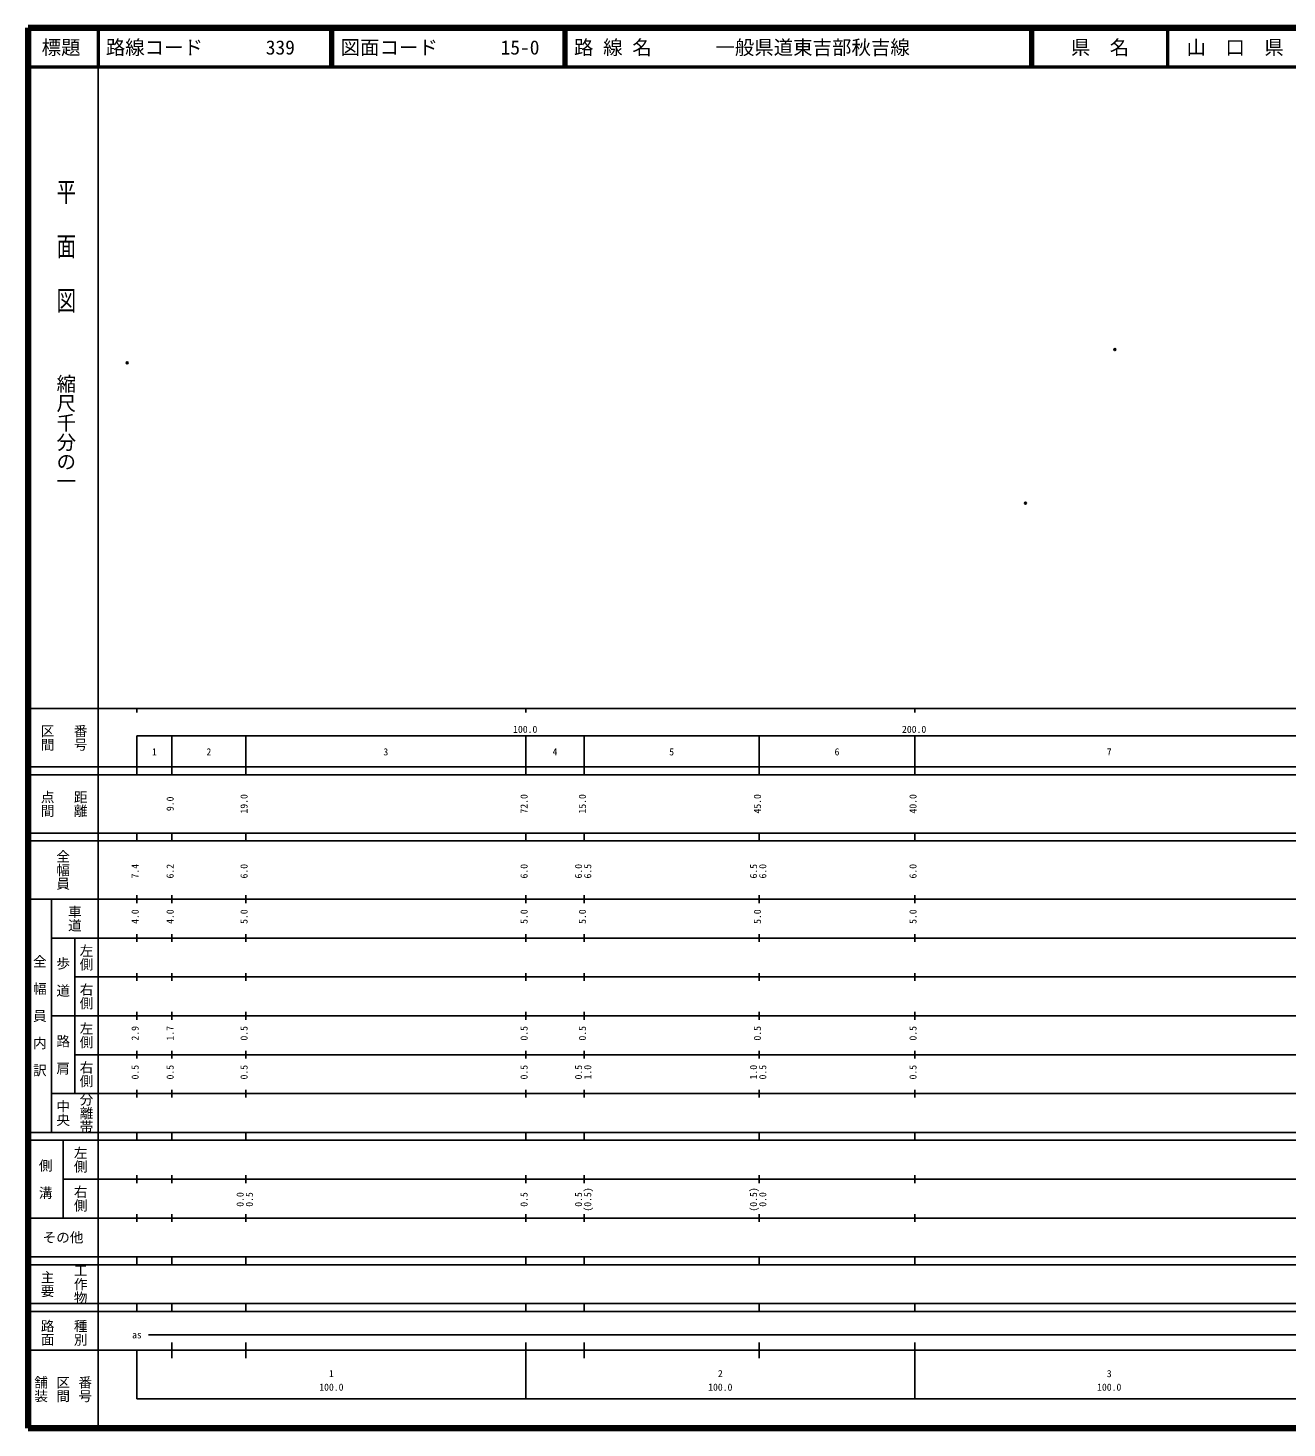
# Model space of a CAD drawing. Units: millimetres on the paper. Extents: x 40 to 680, y 20 to 380.
# Drawn here: x 40 to 363.7, y 20 to 380 of the extents above; entities that cross this region are included whole.
import ezdxf
from ezdxf.enums import TextEntityAlignment as Align

# ---------------------------------------------------------------- set-up
doc = ezdxf.new("R2010")
doc.units = ezdxf.units.MM
doc.header["$PDMODE"] = 32
doc.header["$PDSIZE"] = 0.5
doc.layers.add('M-OTRS', color=6, linetype='Continuous')
doc.layers.add('M-TTL-TXT', color=7, linetype='Continuous')
for name, color, linetype, lineweight in [('M-TTL', 2, 'Continuous', 140), ('M-TTL-BAND', 7, 'Continuous', 25), ('M-TTL-LINE', 7, 'Continuous', 50)]:
    doc.layers.add(name, color=color, linetype=linetype, lineweight=lineweight)
doc.styles.add('@ＭＳ ゴシック', font='')
doc.styles.add('ＭＳ ゴシック', font='')
doc.styles.get('@ＭＳ ゴシック').set_extended_font_data('@MS Gothic')
doc.styles.get('ＭＳ ゴシック').set_extended_font_data('MS Gothic')

msp = doc.modelspace()

# ---------------------------------------------------------------- linework, layer by layer
at = {"layer": 'M-OTRS'}
for p in [(319.472, 297.319), (65.508, 293.904), (296.448, 257.812)]:
    msp.add_point(p, dxfattribs=at)
at = {"layer": 'M-TTL'}
for p, q in [((40, 380), (40, 20)), ((680, 380), (40, 380)), ((40, 20), (680, 20))]:
    msp.add_line(p, q, dxfattribs=at)
at = {"layer": 'M-TTL-BAND'}
for p, q in [((58, 370), (58, 20)), ((40, 205), (579, 205)), ((68, 205), (68, 204)), ((168, 205), (168, 204)), ((268, 205), (268, 204)), ((68, 198), (579, 198)), ((68, 198), (68, 188)), ((77, 188), (77, 198)), ((96, 188), (96, 198)), ((168, 188), (168, 198)), ((183, 188), (183, 198)), ((228, 188), (228, 198)), ((268, 188), (268, 198)), ((40, 190), (579, 190)), ((40, 188), (579, 188)), ((40, 173), (579, 173)), ((68, 171), (68, 173)), ((77, 171), (77, 173)), ((96, 171), (96, 173)), ((168, 171), (168, 173)), ((183, 171), (183, 173)), ((228, 171), (228, 173)), ((268, 171), (268, 173)), ((40, 171), (579, 171)), ((40, 156), (579, 156)), ((46, 96), (46, 156)), ((68, 155), (68, 157)), ((77, 155), (77, 157)), ((96, 155), (96, 157)), ((168, 155), (168, 157)), ((183, 155), (183, 157)), ((228, 155), (228, 157)), ((268, 155), (268, 157)), ((46, 146), (579, 146)), ((52, 146), (52, 106)), ((68, 145), (68, 147)), ((77, 145), (77, 147)), ((96, 145), (96, 147)), ((168, 145), (168, 147)), ((183, 145), (183, 147)), ((228, 145), (228, 147)), ((268, 145), (268, 147)), ((68, 135), (68, 137)), ((77, 135), (77, 137)), ((96, 135), (96, 137)), ((168, 135), (168, 137)), ((183, 135), (183, 137)), ((228, 135), (228, 137)), ((268, 135), (268, 137)), ((52, 136), (579, 136)), ((46, 126), (579, 126)), ((68, 125), (68, 127)), ((77, 125), (77, 127)), ((96, 125), (96, 127)), ((168, 125), (168, 127)), ((183, 125), (183, 127)), ((228, 125), (228, 127)), ((268, 125), (268, 127)), ((52, 116), (579, 116)), ((68, 115), (68, 117)), ((77, 115), (77, 117)), ((96, 115), (96, 117)), ((168, 115), (168, 117)), ((183, 115), (183, 117)), ((228, 115), (228, 117)), ((268, 115), (268, 117)), ((46, 106), (579, 106)), ((68, 105), (68, 107)), ((77, 105), (77, 107)), ((96, 105), (96, 107)), ((168, 105), (168, 107)), ((183, 105), (183, 107)), ((228, 105), (228, 107)), ((268, 105), (268, 107)), ((40, 96), (579, 96)), ((40, 94), (579, 94)), ((49, 94), (49, 74)), ((68, 94), (68, 96)), ((77, 94), (77, 96)), ((96, 94), (96, 96)), ((168, 94), (168, 96)), ((183, 94), (183, 96)), ((228, 94), (228, 96)), ((268, 94), (268, 96)), ((49, 84), (579, 84)), ((68, 83), (68, 85)), ((77, 83), (77, 85)), ((96, 83), (96, 85)), ((168, 83), (168, 85)), ((183, 83), (183, 85)), ((228, 83), (228, 85)), ((268, 83), (268, 85)), ((40, 74), (579, 74)), ((68, 73), (68, 75)), ((77, 73), (77, 75)), ((96, 73), (96, 75)), ((168, 73), (168, 75)), ((183, 73), (183, 75)), ((228, 73), (228, 75)), ((268, 73), (268, 75)), ((40, 64), (579, 64)), ((40, 62), (579, 62)), ((68, 62), (68, 64)), ((77, 62), (77, 64)), ((96, 62), (96, 64)), ((168, 62), (168, 64)), ((183, 62), (183, 64)), ((228, 62), (228, 64)), ((268, 62), (268, 64)), ((40, 52), (579, 52)), ((68, 50), (68, 52)), ((77, 50), (77, 52)), ((96, 50), (96, 52)), ((168, 50), (168, 52)), ((183, 50), (183, 52)), ((228, 50), (228, 52)), ((268, 50), (268, 52)), ((40, 50), (579, 50)), ((71, 44), (565, 44)), ((40, 40), (579, 40)), ((68, 40), (68, 27.5)), ((77, 38), (77, 42)), ((96, 38), (96, 42)), ((168, 27.5), (168, 42)), ((183, 38), (183, 42)), ((228, 38), (228, 42)), ((268, 27.5), (268, 42)), ((68, 27.5), (579, 27.5))]:
    msp.add_line(p, q, dxfattribs=at)
at = {"layer": 'M-TTL-LINE'}
for p, q in [((58, 380), (58, 370)), ((117.75, 380), (117.75, 370)), ((118.25, 380), (118.25, 370)), ((177.75, 380), (177.75, 370)), ((178.25, 380), (178.25, 370)), ((297.75, 380), (297.75, 370)), ((298.25, 380), (298.25, 370)), ((333, 380), (333, 370)), ((40, 370), (680, 370))]:
    msp.add_line(p, q, dxfattribs=at)

# ---------------------------------------------------------------- texts
at = {"layer": 'M-TTL-BAND', "style": '@ＭＳ ゴシック', "width": 1.4}
msp.add_text('平  面  図', height=3.666, rotation=270, dxfattribs=at).set_placement((49.777, 306.475), align=Align.MIDDLE_RIGHT)
at = {"layer": 'M-TTL-BAND', "style": '@ＭＳ ゴシック'}
msp.add_text('縮尺千分の一', height=3.666, rotation=270, dxfattribs=at).set_placement((49.777, 261.03), align=Align.MIDDLE_RIGHT)
for s, p in [('区間', (45, 197.5)), ('番号', (53.5, 197.5)), ('点間', (45, 180.5)), ('距離', (53.5, 180.5)), ('全幅員', (49, 163.5)), ('車道', (52, 151)), ('左側', (55, 141)), ('全\u3000幅\u3000員\u3000内\u3000訳', (43, 126)), ('歩\u3000道', (49, 136)), ('右側', (55, 131)), ('左側', (55, 121)), ('路\u3000肩', (49, 116)), ('右側', (55, 111)), ('分離帯', (55, 101)), ('中央', (49, 101)), ('左側', (53.5, 89)), ('側\u3000溝', (44.5, 84)), ('右側', (53.5, 79)), ('工作物', (53.5, 57)), ('主要', (45, 57)), ('路面', (45, 44.5)), ('種別', (53.5, 44.5)), ('舗装', (43.333, 30)), ('区間', (49, 30)), ('番号', (54.667, 30))]:
    msp.add_text(s, height=2.566, rotation=270, dxfattribs=at).set_placement(p, align=Align.MIDDLE_CENTER)
at = {"layer": 'M-TTL-BAND', "style": 'ＭＳ ゴシック'}
for s, p in [('100.0', (167.844, 198.195)), ('200.0', (267.844, 198.195)), ('1', (72.5, 192.405)), ('2', (86.5, 192.405)), ('3', (132, 192.405)), ('4', (175.5, 192.405)), ('5', (205.5, 192.405)), ('6', (248, 192.405)), ('7', (318, 192.405)), ('as', (68, 42.5)), ('1', (118, 32.523)), ('2', (218, 32.523)), ('3', (318, 32.523)), ('100.0', (118, 29.033)), ('100.0', (218, 29.033)), ('100.0', (318, 29.033))]:
    msp.add_text(s, height=1.833, dxfattribs=at).set_placement(p, align=Align.BOTTOM_CENTER)
for s, p in [('9.0', (78, 180.5)), ('19.0', (97, 180.5)), ('72.0', (169, 180.5)), ('15.0', (184, 180.5)), ('45.0', (229, 180.5)), ('40.0', (269, 180.5)), ('7.4', (69, 163.174)), ('6.2', (78, 163.174)), ('6.0', (97, 163.174)), ('6.0', (169, 163.174)), ('6.0', (183, 163.174)), ('6.5', (185.37, 163.174)), ('6.5', (228, 163.174)), ('6.0', (230.37, 163.174)), ('6.0', (269, 163.174)), ('4.0', (69, 151.5)), ('4.0', (78, 151.5)), ('5.0', (97, 151.5)), ('5.0', (169, 151.5)), ('5.0', (184, 151.5)), ('5.0', (229, 151.5)), ('5.0', (269, 151.5)), ('2.9', (69, 121.5)), ('1.7', (78, 121.5)), ('0.5', (97, 121.5)), ('0.5', (169, 121.5)), ('0.5', (184, 121.5)), ('0.5', (229, 121.5)), ('0.5', (269, 121.5)), ('0.5', (69, 111.5)), ('0.5', (78, 111.5)), ('0.5', (97, 111.5)), ('0.5', (169, 111.5)), ('0.5', (183, 111.5)), ('1.0', (185.37, 111.5)), ('1.0', (228, 111.5)), ('0.5', (230.37, 111.5)), ('0.5', (269, 111.5)), ('0.0', (96, 78.764)), ('0.5', (98.37, 78.764)), ('0.5', (169, 78.764)), ('0.5', (183, 78.764)), ('(0.5)', (185.37, 78.764)), ('(0.5)', (228, 78.764)), ('0.0', (230.37, 78.764))]:
    msp.add_text(s, height=1.833, rotation=90, dxfattribs=at).set_placement(p, align=Align.BOTTOM_CENTER)
msp.add_text('その他', height=2.566, dxfattribs=at).set_placement((49, 69), align=Align.MIDDLE_CENTER)
at = {"layer": 'M-TTL-TXT', "style": 'ＭＳ ゴシック'}
for s, p in [('標題', (48.5, 375)), ('県\u3000名', (315.625, 375)), ('山\u3000口\u3000県', (350.375, 375))]:
    msp.add_text(s, height=3.666, dxfattribs=at).set_placement(p, align=Align.MIDDLE_CENTER)
for s, p in [('路線コード', (60, 375)), ('339', (101.142, 375)), ('図面コード', (120.38, 375)), ('15-0', (161.521, 375)), ('路 線 名', (180.38, 375)), ('一般県道東吉部秋吉線', (216.734, 375))]:
    msp.add_text(s, height=3.666, dxfattribs=at).set_placement(p, align=Align.MIDDLE_LEFT)

doc.saveas('drawing.dxf')
